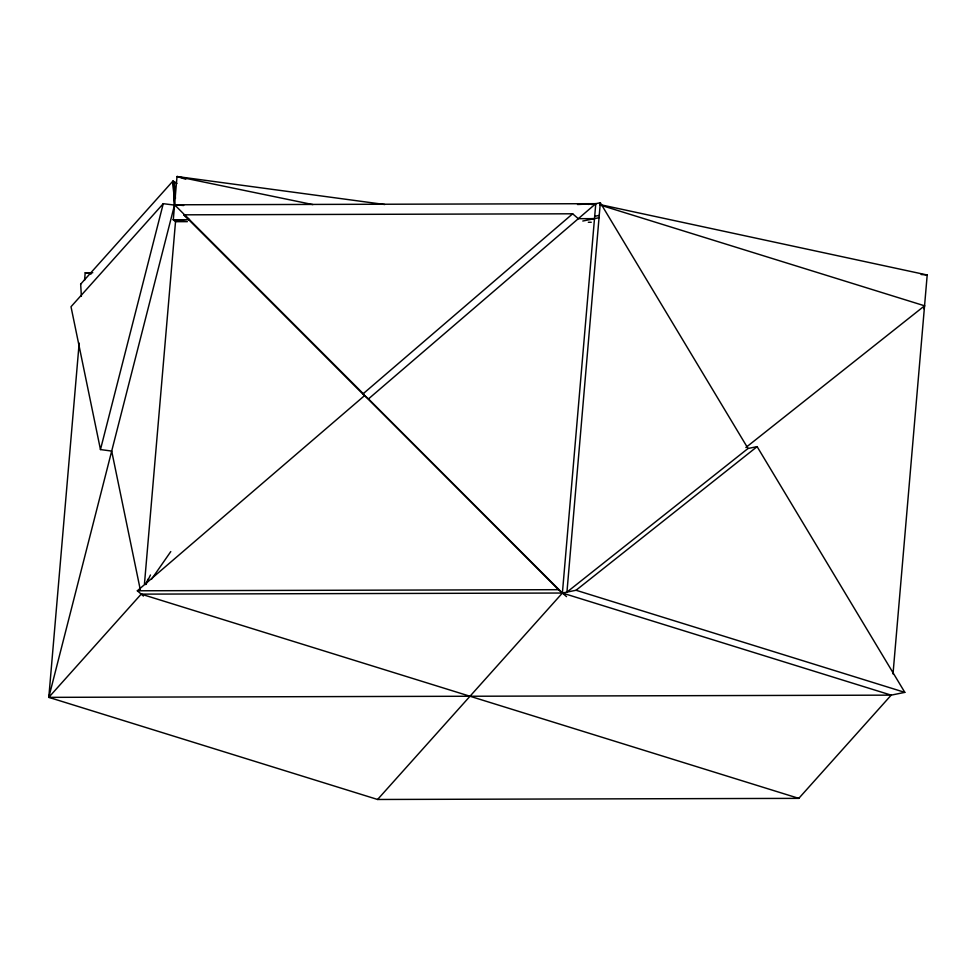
<?xml version="1.0" encoding="UTF-8"?>
<svg xmlns="http://www.w3.org/2000/svg" width="976" height="976" viewBox="0 0 976 976"><rect width="100%" height="100%" fill="white"/><g stroke="black" fill="none" stroke-linecap="round" stroke-linejoin="round"><path stroke-width="1.46" d="M591.493 204.557L600.325 202.752L566.946 592.103L748.031 448.484L757.12 446.642L904.825 692.374L891.186 695.144L798.783 798.368L377.59 799.478L48.8 697.352L79.166 343.137M84.546 280.344L85.205 272.755L92.781 272.731M591.444 218.709L594.494 218.648L578.304 218.685L572.668 213.793L183.854 214.818L189.49 219.71L173.301 219.746L187.368 221.65L175.521 221.674L173.301 219.746L177.01 176.522L384.825 204.521M144.46 583.929L175.521 221.674M48.8 697.352L141.203 594.128L562.396 593.03L891.186 695.144L48.8 697.352L174.582 204.789L595.775 203.679L562.396 593.03L377.59 799.478M893.003 673.952L927.2 275L600.228 204.643M140.276 589.663L111.691 451.071L100.467 449.558L163.26 203.679L174.558 205.106L173.008 180.987L176.973 183.451M923.808 308.758L924.565 305.805L600.13 205.033M145.68 584.465L148.23 578.939M145.839 584.551L150.487 574.986M151.634 579.11L170.776 551.586M80.605 284.211L173.008 180.987L174.484 205.18M163.26 203.679L71.004 306.732L100.467 449.558M183.854 214.818L362.852 394.011L572.668 213.793M143.423 596.055L137.348 590.785L364.634 395.561L558.54 589.687L566.531 596.629M362.852 394.011L368.489 398.903L595.775 203.679L577.511 204.496M745.859 447.52L924.565 305.805M368.489 398.903L562.396 593.03L576.047 590.26L757.12 446.642M594.689 216.318L599.24 215.391M582.794 221.027L599.044 217.721M588.223 204.411L595.775 203.679M588.333 222.272L591.273 222.26M137.348 590.785L558.54 589.687M173.301 219.746L176.339 219.783M364.194 394.609L174.582 204.789L183.695 205.497M921.149 274.5L927.2 275M91.219 273.561L85.205 272.755L91.207 273.768M174.582 204.789L177.583 205.326M312.881 204.594L177.01 176.522L185.733 179.23M576.047 590.26L904.825 692.374M141.203 594.128L798.783 798.368M600.325 202.752L748.031 448.484M174.375 181.841L175.448 198.421M80.679 284.126L81.374 296.265"/></g></svg>
